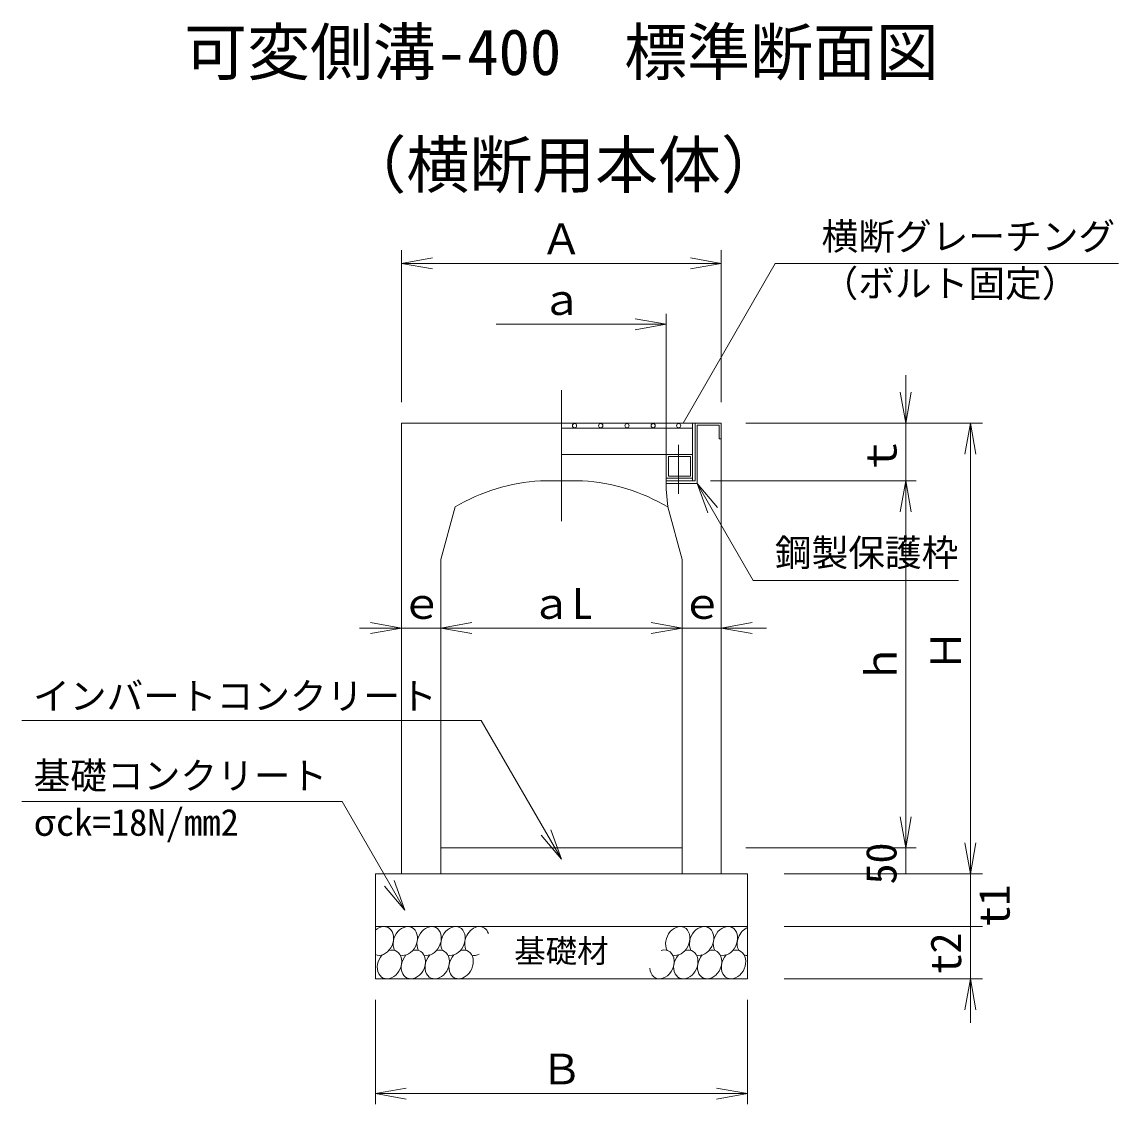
# Model space of a CAD drawing. Units: millimetres, scale not verified. Extents: x -9827 to 17627, y 1244 to 12720.
# Drawn here: x 3642 to 5730, y 7166 to 9230 of the extents above; entities that cross this region are included whole.
import ezdxf
from ezdxf.enums import TextEntityAlignment as Align

# ---------------------------------------------------------------- set-up
doc = ezdxf.new("R2010")
doc.units = ezdxf.units.MM
doc.header["$LTSCALE"] = 20
doc.layers.add('Layer1', color=4, linetype='Continuous', lineweight=18)
doc.styles.add('ＭＳ ゴシック-5.0-0.0', font='')
doc.styles.get('ＭＳ ゴシック-5.0-0.0').set_extended_font_data('ＭＳ ゴシック-5.0-0.0')

msp = doc.modelspace()

# ---------------------------------------------------------------- linework, layer by layer
at = {"layer": 'Layer1'}
for p, q in [((4366.65, 8504.74), (4366.65, 8794.45)), ((4976.65, 8504.74), (4976.65, 8794.45)), ((4366.65, 8769.18), (4425.74, 8779.6)), ((4366.65, 8769.18), (4425.74, 8758.76)), ((4976.65, 8769.18), (4366.65, 8769.18)), ((5079.47, 8769.18), (4903.71, 8464.74)), ((4976.65, 8769.18), (4917.56, 8779.6)), ((4976.65, 8769.18), (4917.56, 8758.76)), ((5734.54, 8769.18), (5079.47, 8769.18)), ((4871.65, 8653.31), (4812.56, 8663.73)), ((4871.65, 8391.74), (4871.65, 8673.31)), ((4547.22, 8653.31), (4871.65, 8653.31)), ((4871.65, 8653.31), (4812.56, 8642.89)), ((5328.45, 8339.74), (5328.45, 8555.94)), ((4671.65, 8527.66), (4671.65, 8277.44)), ((5328.45, 8464.74), (5318.03, 8523.83)), ((5328.45, 8464.74), (5338.86, 8523.83)), ((4366.65, 8464.74), (4976.65, 8464.74)), ((4366.65, 7604.74), (4366.65, 8464.74)), ((4671.65, 8454.74), (4921.65, 8454.74)), ((4921.65, 8354.74), (4921.65, 8464.74)), ((4926.65, 8354.74), (4926.65, 8464.74)), ((4930.65, 8460.74), (4972.65, 8460.74)), ((4930.65, 8460.74), (4930.65, 8349.74)), ((4972.65, 8460.74), (4972.65, 8434.74)), ((4976.65, 7604.74), (4976.65, 8464.74)), ((5474.61, 8464.74), (5023.42, 8464.74)), ((5451.66, 8464.74), (5441.24, 8405.65)), ((5451.66, 8464.74), (5462.08, 8405.65)), ((5451.66, 7489.74), (5451.66, 8464.74)), ((4972.65, 8434.74), (4976.65, 8434.74)), ((4895.15, 8329.71), (4895.15, 8423.05)), ((4921.65, 8404.74), (4671.65, 8404.74)), ((4721.65, 8404.74), (4921.65, 8404.74)), ((4871.65, 8354.74), (4871.65, 8404.74)), ((4875.65, 8363.74), (4875.65, 8400.74)), ((4917.65, 8400.74), (4875.65, 8400.74)), ((4917.65, 8363.74), (4917.65, 8400.74)), ((4631.65, 8354.74), (4711.65, 8354.74)), ((4921.65, 8359.74), (4871.65, 8359.74)), ((4871.65, 8354.74), (4871.65, 8338.4)), ((4926.65, 8354.74), (4871.65, 8354.74)), ((4930.65, 8349.74), (4871.65, 8349.74)), ((4917.65, 8363.74), (4875.65, 8363.74)), ((4930.65, 8349.74), (4969.22, 8303.78)), ((4930.65, 8349.74), (4951.17, 8293.36)), ((5037.5, 8164.68), (4930.65, 8349.74)), ((5348.45, 8354.74), (4956.22, 8354.74)), ((5328.45, 8354.74), (5318.03, 8295.65)), ((5328.45, 8354.74), (5318.03, 8295.65)), ((5328.45, 8354.74), (5318.03, 8295.65)), ((5328.45, 8354.74), (5338.86, 8295.65)), ((5328.45, 8354.74), (5338.86, 8295.65)), ((5328.45, 8354.74), (5338.86, 8295.65)), ((4871.65, 8338.4), (4874.65, 8304.74)), ((5328.45, 8339.74), (5328.45, 7654.74)), ((4468.65, 8304.74), (4441.65, 8204.74)), ((4874.65, 8304.74), (4901.65, 8204.74)), ((4441.65, 7604.74), (4441.65, 8204.74)), ((4901.65, 7604.74), (4901.65, 8204.74)), ((5037.5, 8164.68), (5428.77, 8164.68)), ((4366.65, 8073.73), (4307.56, 8084.15)), ((4441.65, 8073.73), (4500.74, 8084.15)), ((4441.65, 8073.73), (4500.74, 8084.15)), ((4901.65, 8073.73), (4842.56, 8084.15)), ((4901.65, 8073.73), (4842.56, 8084.15)), ((4976.65, 8073.73), (5035.74, 8084.15)), ((4366.65, 8073.73), (4286.65, 8073.73)), ((4366.65, 8073.73), (4307.56, 8063.31)), ((4311.65, 8073.73), (5062.92, 8073.73)), ((4441.65, 8073.73), (4500.74, 8063.31)), ((4441.65, 8073.73), (4500.74, 8063.31)), ((4901.65, 8073.73), (4842.56, 8063.31)), ((4901.65, 8073.73), (4842.56, 8063.31)), ((4976.65, 8073.73), (5035.74, 8063.31)), ((4518.72, 7897.6), (3642.41, 7897.6)), ((4518.72, 7897.6), (4671.65, 7632.71)), ((4253.23, 7743.21), (3642.41, 7743.21)), ((4373, 7535.76), (4253.23, 7743.21)), ((5328.45, 7654.74), (5318.03, 7713.83)), ((5328.45, 7654.74), (5318.03, 7713.83)), ((5328.45, 7654.74), (5338.86, 7713.83)), ((5328.45, 7654.74), (5338.86, 7713.83)), ((4671.65, 7632.71), (4651.13, 7689.09)), ((4671.65, 7632.71), (4633.09, 7678.67)), ((5451.66, 7604.74), (5441.24, 7663.83)), ((5451.66, 7604.74), (5462.08, 7663.83)), ((4441.65, 7654.74), (4901.65, 7654.74)), ((5348.45, 7654.74), (5023.42, 7654.74)), ((5328.45, 7604.74), (5328.45, 7654.74)), ((4316.65, 7604.74), (5026.65, 7604.74)), ((4316.65, 7404.74), (4316.65, 7604.74)), ((5026.65, 7404.74), (5026.65, 7604.74)), ((5474.61, 7604.74), (5096.45, 7604.74)), ((5451.66, 7604.74), (5451.66, 7364.74)), ((4373, 7535.76), (4334.43, 7581.72)), ((4373, 7535.76), (4352.48, 7592.14)), ((5026.65, 7504.74), (4316.65, 7504.74)), ((5474.61, 7504.74), (5096.45, 7504.74)), ((5451.66, 7484.74), (5451.66, 7404.74)), ((5451.66, 7484.74), (5451.66, 7384.74)), ((4316.65, 7404.74), (5026.65, 7404.74)), ((5474.61, 7404.74), (5096.45, 7404.74)), ((5451.66, 7404.74), (5441.24, 7345.65)), ((5451.66, 7404.74), (5451.66, 7321.08)), ((5451.66, 7404.74), (5462.08, 7345.65)), ((4316.65, 7364.74), (4316.65, 7165.77)), ((5026.65, 7364.74), (5026.65, 7165.77)), ((4316.65, 7185.77), (4375.74, 7196.19)), ((4316.65, 7185.77), (5026.65, 7185.77)), ((4316.65, 7185.77), (4375.74, 7175.35)), ((5026.65, 7185.77), (4967.56, 7196.19)), ((5026.65, 7185.77), (4967.56, 7175.35))]:
    msp.add_line(p, q, dxfattribs=at)
for centre in [(4696.65, 8459.74), (4746.65, 8459.74), (4796.65, 8459.74), (4846.65, 8459.74), (4895.15, 8459.74)]:
    msp.add_circle(centre, 4, dxfattribs=at)
for centre, start, end in [((4654.78, 7988.65), 93.61488, 120.49175), ((4688.53, 7988.65), 59.50825, 86.38512)]:
    msp.add_arc(centre, 366.82, start, end, dxfattribs=at)
for centre, start_param, end_param in [((4328.28, 7476.92), 3.1641089, 7.3535633), ((4373.8, 7476.92), 3.2518953, 8.9063261), ((4419.33, 7476.92), 3.2518953, 8.9063261), ((4464.85, 7476.92), 3.2518953, 8.9063261), ((4510.38, 7476.92), 5.610227, 8.9063261), ((4893.52, 7476.92), 3.2518953, 8.9063261), ((4939.04, 7476.92), 3.2518953, 8.9063261), ((4984.57, 7476.92), 3.2518953, 8.9063261), ((5030.09, 7476.92), 0.6949414, 2.6231408), ((4343.66, 7432.25), 1.1965976, 6.8860585), ((4389.18, 7432.25), 1.1965976, 6.8860585), ((4434.71, 7432.25), 1.1965976, 6.8860585), ((4480.23, 7432.25), 1.1965976, 6.8860585), ((4863.37, 7432.25), 2.1791837, 6.8860585), ((4908.9, 7432.25), 1.1965976, 6.8860585), ((4954.42, 7432.25), 1.1965976, 6.8860585), ((4999.95, 7432.25), 1.1965976, 6.8860585), ((4510.38, 7476.92), 3.2518953, 3.8893366), ((5030.09, 7476.92), 3.2518953, 3.5395455)]:
    msp.add_ellipse(centre, major_axis=(12.08, 25.9), ratio=0.766667, start_param=start_param, end_param=end_param, dxfattribs=at)

# ---------------------------------------------------------------- texts
at = {"layer": 'Layer1', "color": 7, "style": 'ＭＳ ゴシック-5.0-0.0'}
for s, p in [('可変側溝-400\u3000標準断面図', (4671.65, 9216.51)), ('（横断用本体）', (4675.87, 9001.38))]:
    msp.add_text(s, height=87.98, dxfattribs=at).set_placement(p, align=Align.TOP_CENTER)
for s, p in [('横断グレーチング', (5167.86, 8779.66)), ('（ボルト固定）', (5167.86, 8690.06)), ('鋼製保護枠', (5078.77, 8176.46)), ('インバートコンクリート', (3663.83, 7903.17)), ('基礎コンクリート', (3664.78, 7751.14)), ('σck=18N/mm2', (3664.78, 7662.13))]:
    msp.add_text(s, height=51.32, dxfattribs=at).set_placement(p, align=Align.BOTTOM_LEFT)
for s, height, p in [('Ａ', 58.65, (4671.65, 8769.18)), ('ａ', 58.65, (4671.65, 8653.31)), ('ａL', 58.65, (4671.65, 8073.73)), ('ｅ', 58.65, (4404.94, 8073.73)), ('ｅ', 58.65, (4940.02, 8073.73)), ('基礎材', 43.99, (4671.65, 7422.58)), ('Ｂ', 58.65, (4671.65, 7185.77))]:
    msp.add_text(s, height=height, dxfattribs=at).set_placement(p, align=Align.BOTTOM_CENTER)
for s, p in [('ｔ', (5328.45, 8402.24)), ('Ｈ', (5451.66, 8030.71)), ('ｈ', (5328.45, 8005.62)), ('50', (5328.45, 7624.74)), ('t1', (5544.31, 7544.14)), ('t2', (5451.66, 7453))]:
    msp.add_text(s, height=58.65, rotation=90, dxfattribs=at).set_placement(p, align=Align.BOTTOM_CENTER)

doc.saveas('drawing.dxf')
